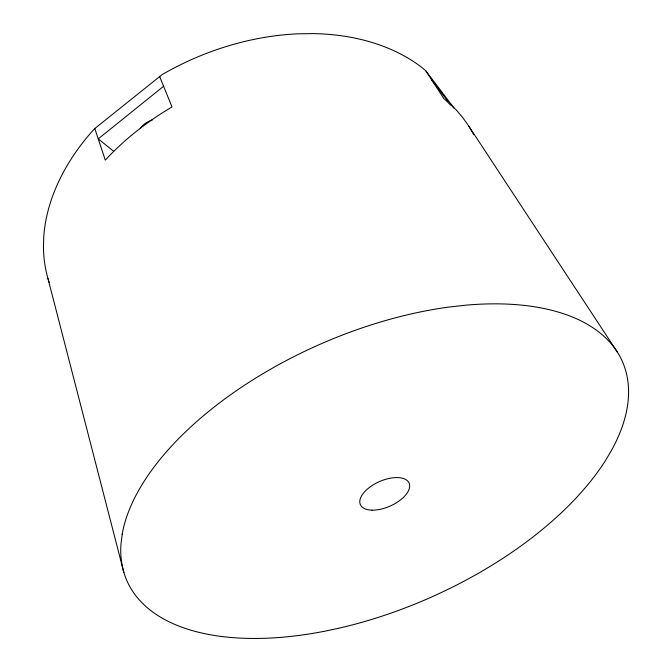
<?xml version="1.0" encoding="UTF-8"?>
<svg xmlns="http://www.w3.org/2000/svg" width="672" height="672" viewBox="0 0 672 672"><rect width="100%" height="100%" fill="white"/><g stroke="black" fill="none" stroke-linecap="round" stroke-linejoin="round"><path stroke-width="1.01" d="M454.297 108.452L425.653 70.627L421.604 67.267A221.71 157.45 -23.9 0 0 312.463 33.6L297.637 33.835A221.71 157.45 -23.9 0 0 162.162 74.584L94.794 128.537L90.678 133.014A221.71 157.45 -23.9 0 0 43.772 236.51L43.453 247.514A221.71 157.45 -23.9 0 0 49.174 282.475M163.598 86.268L98.23 138.877L113.627 151.259M431.609 79.775L450.626 104.857M617.392 352.153L468.72 126.017L462.798 117.65L455.994 109.696L443.831 98.532L425.653 70.627M468.72 126.017L473.752 134.753M159.508 76.213L172.007 106.949C147.454 121.447 124.631 139.121 105.294 160.129L94.794 128.537M47.981 278.586L123.875 572.494M140.238 128.176A21.739 17.027 -18.9 0 1 152.435 119.868M122.195 534.156L120.935 544.429A270.908 138.121 -23.9 0 0 325.618 631.033L338.932 628.194A270.908 138.121 -23.9 0 0 605.556 460.412L611.218 450.895A270.908 138.121 -23.9 0 0 466.511 305.113L448.82 307.079A270.908 138.121 -23.9 0 0 122.195 534.156M371.986 510.157A26.645 13.364 -23.9 0 0 409.676 486.15A26.645 13.364 -23.9 0 0 372.506 485.285A26.645 13.364 -23.9 0 0 371.986 510.157"/></g></svg>
